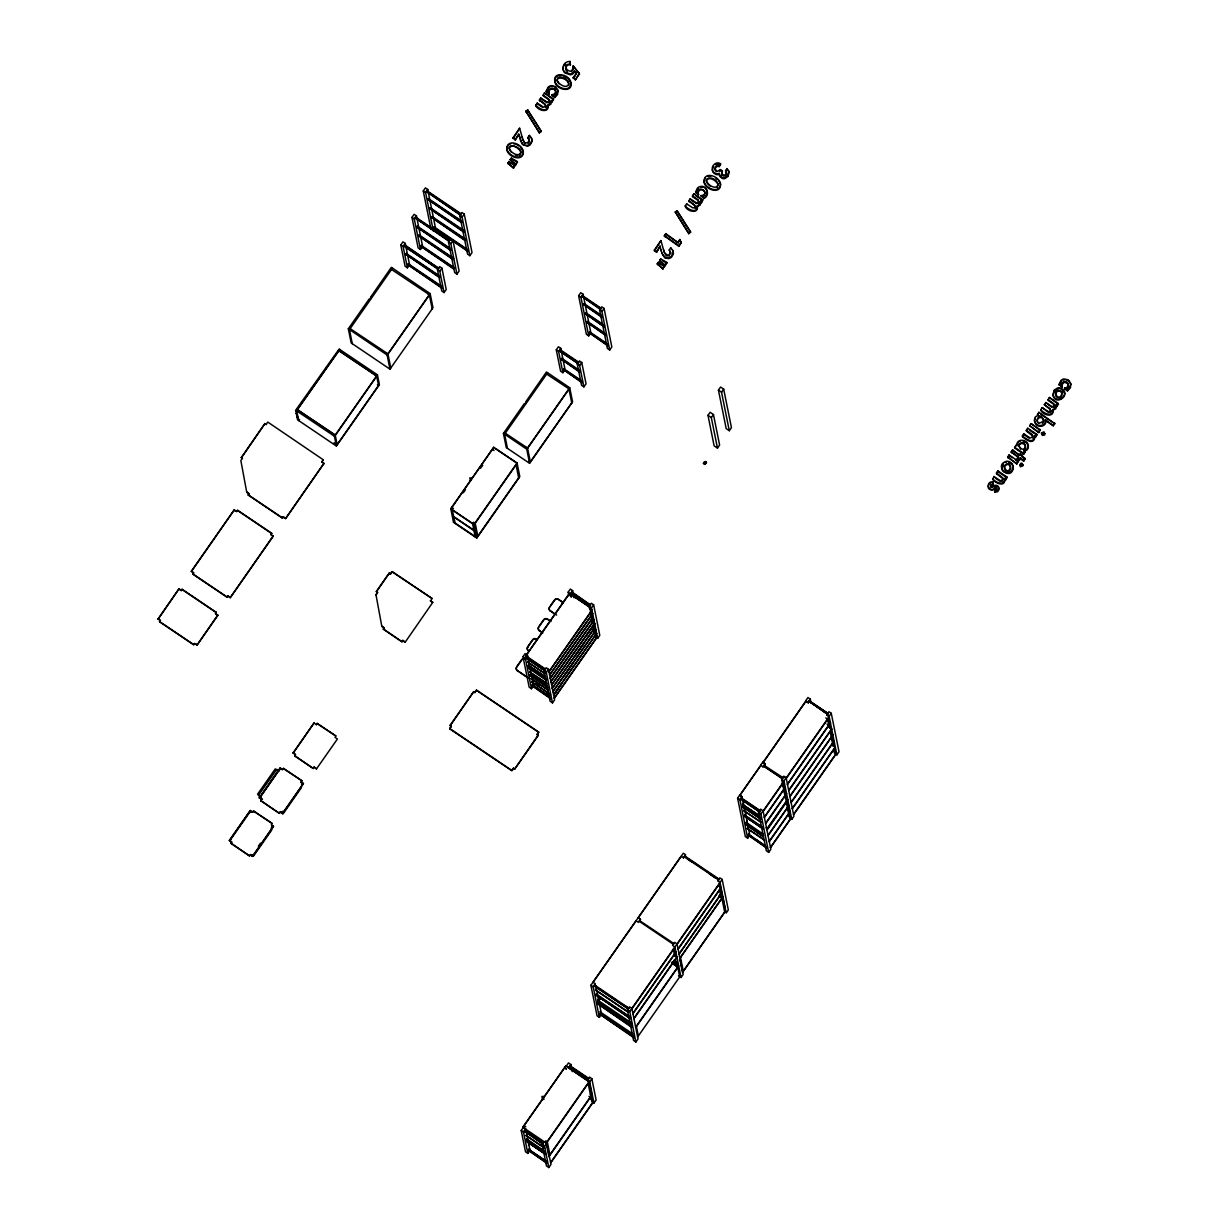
<?xml version="1.0" encoding="UTF-8"?>
<svg xmlns="http://www.w3.org/2000/svg" width="1229" height="1229" viewBox="0 0 1229 1229"><rect width="100%" height="100%" fill="white"/><g stroke="black" fill="none" stroke-linecap="round" stroke-linejoin="round"><path stroke-width="1.5" d="M547.934 105.771C547.612 113.268 538.425 108.521 535.829 105.141L537.273 103.067L543.448 107.123L545.63 106.693L545.384 105.003L539.377 100.056L540.821 97.997L546.936 101.976L549.194 101.608L548.948 99.872L543.126 95.801L544.401 92.882L553.434 98.981L552.159 101.899L551.329 101.331M697.35 206.58C697.012 214.076 687.841 209.329 685.229 205.934L686.688 203.86L692.864 207.916L695.046 207.486L694.8 205.796L688.778 200.865L690.237 198.791L696.336 202.785L698.594 202.416L698.364 200.68L692.541 196.609L693.817 193.69L702.85 199.774L701.575 202.693L700.561 201.279L701.575 202.693M1052.884 410.348C1052.546 417.845 1043.375 413.098 1040.763 409.703L1042.207 407.629L1048.398 411.684L1050.565 411.254L1050.319 409.564L1044.312 404.633L1045.756 402.559L1051.87 406.553L1054.129 406.184L1053.898 404.449L1048.06 400.377L1049.336 397.459L1058.369 403.542L1057.094 406.461L1056.095 405.048L1057.094 406.461M570.164 62.295L569.995 61.45C565.97 60.974 562.344 64.907 563.036 68.87A5.853 5.761 -11.4 0 0 564.695 72.065L570.225 73.97A5.315 5.223 -11.4 0 0 573.221 72.465L574.358 70.959L576.247 73.248L573.19 77.627L575.387 79.839L579.473 73.986L573.344 65.828L572.837 66.535C573.221 77.965 558.427 64.538 570.241 64L570.425 64.845C566.492 63.77 563.681 69.408 567.291 71.62M529.453 141.489L527.932 137.51L529.422 135.39L531.558 138.124A4.455 4.378 -11.4 0 1 531.742 140.982L530.052 143.839A5.454 5.362 -11.4 0 1 527.272 145.375L524.199 145.13L521.403 142.456M670.757 253.896L669.221 249.917L670.711 247.782L672.862 250.516A4.455 4.378 -11.4 0 1 673.046 253.389L671.341 256.231A5.454 5.362 -11.4 0 1 668.561 257.767L665.488 257.522L662.692 254.849M1028.105 445.712L1028.028 446.711A4.977 4.885 -11.4 0 1 1026.599 449.307L1023.957 450.521L1025.17 452.072L1023.726 454.146L1014.678 448.063L1015.968 445.128L1016.905 445.774C1015.891 436.909 1030.271 439.659 1028.197 447.571A4.977 4.885 -11.4 0 1 1026.768 450.152L1024.126 451.366M992.863 485.086L992.679 484.241L990.482 484.902L991.404 486.761C994.353 484.318 999.791 484.518 998.885 489.756L997.641 491.692L994.737 492.307L994.845 489.127L996.535 488.082L995.459 487.498C989.053 494.473 984.383 480.769 993.093 481.922L992.863 485.086L990.651 485.762L990.897 487.452M1064.575 393.603C1064.652 399.671 1055.327 401.484 1053.238 395.723M568.735 85.523C570.548 79.439 555.877 72.419 557.259 81.083M557.951 91.407L554.617 97.567L557.613 94.464L557.858 90.255M1070.797 384.692L1067.463 390.853L1070.444 387.749L1070.705 383.525M1053.038 394.34L1054.897 390.238L1057.892 388.717A5.53 5.438 -11.4 0 1 1061.241 389.101L1064.652 393.326M563.297 67.272L563.205 69.715A5.853 5.761 -11.4 0 0 564.864 72.91L570.394 74.831A5.315 5.223 -11.4 0 0 573.405 73.325L574.358 70.959M992.679 484.241L993.093 481.922M698.21 192.554C698.671 188.006 705.984 189.45 705.108 193.767M1061.641 385.03L1064.391 382.127L1068.001 383.755M546.198 91.146L549.117 93.865L546.198 91.146L548.073 87.259A5.746 5.653 -11.4 0 1 551.084 85.646L555.447 86.537L558.043 91.1M546.367 92.006L548.257 88.104A5.746 5.653 -11.4 0 1 550.146 86.829M695.614 191.954L698.533 194.674L695.614 191.954L697.488 188.068A5.746 5.653 -11.4 0 1 700.484 186.439C707.289 184.888 710.301 195.734 704.017 198.376L701.083 195.641C711.299 194.121 697.135 183.167 698.256 193.46M695.783 192.815L697.657 188.913A5.746 5.653 -11.4 0 1 698.548 188.175M1059.045 384.431L1061.964 387.15L1059.045 384.431L1060.919 380.544A5.746 5.653 -11.4 0 1 1063.915 378.931L1068.278 379.822L1070.874 384.385M1059.214 385.291L1061.088 381.389M995.782 489.096L996.55 489.541L996.535 488.082M523.216 152.795C520.896 161.091 508.821 155.899 507.039 149.661M555.016 78.579L554.74 80.914M720.44 185.287C718.12 193.583 706.045 188.39 704.263 182.153M721.515 173.735L722.314 170.846L720.455 169.602L717.459 171.415L714.71 168.926M1017.105 444.683L1018.503 442.24M545.799 107.537L545.215 104.142L539.377 100.056M695.215 208.346L694.615 204.951L688.778 200.865M1050.749 412.114L1050.15 408.719L1044.312 404.633M549.363 102.453L548.779 99.027L542.957 94.94M698.763 203.261L698.195 199.82L692.373 195.749M1047.891 399.517L1053.714 403.588L1054.666 406.169L1053.729 407.536L1053.56 406.676M1034.541 437.555C1032.56 444.145 1025.309 438.43 1022.39 435.942L1023.849 433.868L1030.086 437.939L1032.421 437.201L1032.053 434.344L1026.338 430.319L1027.782 428.245L1036.815 434.344L1035.54 437.263L1034.526 435.849L1035.54 437.263M1025.708 447.448L1024.31 449.445M551.299 102.068L547.904 105.694L550.915 104.204L551.16 100.471L552.159 101.899M700.699 202.877L697.304 206.503L700.315 205.013L700.561 201.279M1056.233 406.645L1052.838 410.271L1055.849 408.781L1056.095 405.048M1005.675 479.924L1004.661 478.511L1005.675 479.924L1006.95 477.006L997.917 470.907L996.473 472.981L1002.895 477.943L1002.05 481.43M1032.59 438.046L1032.867 436.203M1043.713 420.641C1032.053 430.396 1039.089 405.816 1043.882 421.486L1042.469 423.498M555.539 92.114L554.417 93.957L551.667 94.848L554.617 97.567M1022.774 464.931C1017.289 469.324 1021.606 458.248 1022.943 465.776L1020.377 466.79L1020.423 464.086M1044.727 433.56L1042.76 434.82L1041.485 433.53M1068.001 387.458L1067.832 382.91C1065.727 379.454 1060.059 382.142 1061.687 385.937M1018.918 445.804C1019.701 442.24 1024.909 443.116 1025.662 446.235M1041.654 433.745L1042.991 432.485M1010.361 469.801L1010.914 468.602M1061.779 396.352L1061.626 391.882C1049.597 384.416 1058.369 405.908 1062.148 393.05M714.909 168.665L717.106 166.314L719.257 166.576L720.532 163.672C716.661 161.014 711.545 165.178 712.236 169.464A4.87 4.793 -11.4 0 0 713.619 172.168L715.662 173.504A4.179 4.102 -11.4 0 0 719.119 173.412L719.288 174.257A4.179 4.102 -11.4 0 1 715.831 174.349L713.788 173.028A4.87 4.793 -11.4 0 1 712.405 170.309L713.481 166.192M998.701 488.912L997.472 490.847L994.568 491.462M988.823 484.456C985.781 489.203 992.556 492.153 995.628 488.343L996.704 488.927M670.588 253.036L668.192 255.371L664.828 253.358M726.231 174.979L726.769 173.304L725.571 170.739L727.061 168.619L729.043 171.983M507.193 146.896L508.545 144.961M704.97 178.343L704.14 181.708M1035.463 417.814L1034.557 420.733A5.577 5.484 -11.4 0 0 1035.601 423.713C1038.566 428.906 1047.815 425.864 1045.48 419.765L1053.33 425.802L1054.774 423.728L1038.935 412.314L1037.491 414.373L1038.613 415.863L1037.491 414.373M563.712 66.089L565.494 63.724M722.314 170.846L721.776 174.825L723.589 176.131L725.479 175.732M423.252 190.956L425.403 187.883L427.738 189.466L435.496 227.98L433.345 231.052L425.587 192.538L423.252 190.956L431.026 229.47M426.279 191.401L460.752 215.259L426.279 191.401L426.816 190.633L461.152 213.8M425.587 192.538L427.738 189.466M426.417 192.093L426.955 191.325L459.723 213.431M264.942 423.559L241.36 457.664L264.942 423.559L266.171 424.65L267.722 422.039L323.319 459.815L321.706 462.119L323.319 459.815M411.976 217.395L414.127 214.322L416.447 215.905L422.607 246.415L420.456 249.487L418.121 247.905L411.976 217.395L414.296 218.977L420.456 249.487M449.461 241.652L414.987 217.81L415.525 217.041L449.86 240.208M460.798 222.172L427.876 199.375L428.414 198.606L461.198 220.728M414.296 218.977L416.447 215.905M415.125 218.485L415.525 217.041M428.015 200.066L428.414 198.606M400.777 244.94L402.928 241.867L405.263 243.434L409.564 264.742L407.413 267.814L405.078 266.247L400.777 244.94L403.112 246.507L407.413 267.814M403.112 246.507L405.263 243.434M449.753 249.81L416.831 227.012L417.368 226.244L450.152 248.366M464.209 232.435L429.735 208.577L430.273 207.809L464.608 230.975M404.08 246.123L438.415 269.289L404.08 246.123L404.479 244.679L438.953 268.521L404.618 245.354M416.969 227.688L417.368 226.244M429.873 209.268L430.273 207.809M348.314 328.788L369.238 298.893C369.883 301.013 372.279 296.619 370.513 297.31L391.329 267.354L430.135 293.577L432.992 307.726L389.977 369.161L351.171 342.937L348.314 328.788L387.12 355.012L389.977 369.161M392.481 268.137L349.466 329.602L352.308 343.751M339.511 349.313L377.426 374.799L379.408 384.6L336.393 446.035L297.572 419.826L295.636 410.302L339.02 349.159M296.45 410.947L339.757 349.374L296.496 410.747M438.615 277.017L405.708 254.219L406.246 253.451L439.014 275.573M453.086 259.642L418.613 235.784L419.15 235.016L453.486 258.182M464.424 240.162L431.502 217.364L432.04 216.596L464.823 238.703M405.847 254.895L406.246 253.451M418.751 236.475L419.15 235.016M431.64 218.04L432.04 216.596M193.767 644.887L159.586 621.828L160.431 620.63L158.095 619.063L178.973 588.845L181.293 590.427L182.107 589.275L216.273 612.334L215.536 613.793L217.856 615.36L196.932 645.256C195.549 641.154 192.323 646.316 194.597 643.689M227.088 597.279L227.841 595.819L227.088 597.279L192.922 574.22L193.721 573.067L191.34 571.193L234.34 509.758C235.676 513.768 238.887 508.852 236.675 511.325M158.095 619.063L178.973 588.845M191.401 571.5L234.34 509.758M442.271 288.462L407.798 264.619L408.335 263.851L441.119 285.958M453.624 268.982L420.702 246.184L421.24 245.416L454.023 267.538M468.08 251.607L433.607 227.749L434.144 226.981L466.912 249.103M299.538 419.458L298.724 420.61L296.665 410.839M407.936 265.295L408.335 263.851M420.84 246.875L421.24 245.416M433.745 228.44L434.144 226.981M159.586 621.828L160.369 620.322L158.034 618.755M192.922 574.22L193.66 572.76L191.34 571.193M248.289 495.118L249.026 493.659L246.706 492.092L249.088 493.966L248.289 495.118L282.455 518.177L283.208 516.718L282.455 518.177M182.107 589.275L181.354 590.734L179.035 589.152M520.819 141.458L518.899 134.683L515.212 139.952L513 137.74L519.652 128.231L522.417 138.047M513.169 138.585L519.652 128.231M547.719 104.849C550.239 113.099 538.64 111.363 535.998 105.986L537.273 103.067M539.546 100.916L540.821 97.997M459.784 215.597L461.935 212.525L464.27 214.107L472.028 252.621L469.877 255.693L467.542 254.126L459.784 215.597L462.119 217.18L469.877 255.693M515.212 139.952L518.73 133.838L522.386 144.53L527.441 146.22A5.454 5.362 -11.4 0 0 530.221 144.699L531.911 141.842A4.455 4.378 -11.4 0 0 531.727 138.985M462.119 217.18L464.27 214.107M448.493 242.036L450.644 238.964L452.979 240.546L459.124 271.056L456.973 274.128L454.653 272.546L448.493 242.036L450.828 243.619L456.973 274.128M573.021 67.38L573.344 65.828M450.828 243.619L452.979 240.546M507.9 163.027L508.99 161.46L515.028 164.963L513.553 168.158L507.9 163.027L513.553 168.158M510.25 159.662L511.341 158.111L517.378 161.598L515.903 164.794L510.25 159.662L515.903 164.794M508.069 163.872L508.99 161.46M551.99 101.039L553.434 98.981M528.101 138.37L529.422 135.39M437.447 269.673L439.598 266.601L441.933 268.168L446.219 289.476L444.068 292.548L441.749 290.981L437.447 269.673L439.782 271.24L444.068 292.548M573.359 78.472L575.402 75.568M439.782 271.24L441.933 268.168M513.384 167.298L515.028 164.963M515.734 163.949L517.378 161.598M575.387 79.839L579.305 73.141M387.12 355.012L430.135 293.577M336.393 446.035L334.426 436.234L377.426 374.799M335.302 435.419L376.688 376.289M216.273 612.334L215.474 613.486L217.856 615.36M237.474 510.173L271.64 533.232L270.841 534.385L273.237 536.259L230.222 597.693L227.903 596.126M271.64 533.232L270.902 534.692L273.237 536.259M196.932 645.256L217.794 615.053M230.222 597.693L273.176 535.952M285.589 518.592L323.964 463.379L285.589 518.592L283.269 517.025M337.145 444.621L378.547 385.491L377.38 384.708M578.613 295.774L580.764 292.702L583.084 294.269L590.857 332.798L588.706 335.87L586.371 334.288L578.613 295.774L580.933 297.341L588.706 335.87M580.933 297.341L583.084 294.269M581.778 296.312L582.316 295.544L600.966 308.141L600.428 308.909L581.778 296.312L600.566 309.585M581.901 297.003L582.316 295.544M376.381 591.456L377.549 592.24L375.997 594.851L377.61 592.547L376.381 591.456L389.286 573.021C391.329 576.293 393.48 567.998 390.453 573.82M376.443 591.763L389.286 573.021M602.179 317.558L583.376 304.285L583.913 303.517L601.027 315.07M583.514 304.976L583.913 303.517M556.276 349.85L558.427 346.778L560.762 348.345L565.048 369.652L562.897 372.725L560.578 371.158L556.276 349.85L558.611 351.417L562.897 372.725M558.611 351.417L560.762 348.345M585.234 313.487L604.038 326.76L585.234 313.487L585.772 312.719L602.886 324.272M559.564 351.033L578.229 363.63L559.564 351.033L559.963 349.589L578.629 362.171M585.373 314.178L585.772 312.719M450.751 508.698L493.751 447.264L517.056 462.98L519.806 476.622L476.806 538.056L453.501 522.34L450.751 508.698L474.056 524.414L476.806 538.056M503.429 433.438L524.368 403.542C525.229 405.37 527.133 401.714 525.659 401.991L546.444 372.003L569.734 387.734L572.591 401.868L529.591 463.302L506.287 447.586L503.429 433.438L526.734 449.169L529.591 463.302M463.348 492.737L465.468 489.71M480.431 468.341L482.751 465.299M547.596 372.786L504.597 434.221L507.454 448.37M579.996 372.402L561.207 359.129L561.745 358.361L578.844 369.898M605.805 335.548L587.001 322.275L587.539 321.506L604.653 333.044M561.33 359.805L561.745 358.361M587.139 322.95L587.539 321.506M258.536 794.702L257.583 794.211L275.25 768.908L276.295 769.615M262.484 799.311L258.489 795.286L276.725 769.369L279.321 770.89M599.598 309.938L601.749 306.866L604.084 308.433L611.842 346.962L609.692 350.035L607.372 348.452L599.598 309.938L601.933 311.505L609.692 350.035M253.481 810.833L272.116 823.415L271.348 824.92L273.606 826.18L252.744 856.398L250.347 854.508L249.61 855.968L230.96 843.401L231.774 842.249L229.377 840.359L250.317 810.464C251.699 814.566 254.91 809.404 252.636 812.031M279.152 769.646L259.273 798.067L280.135 767.848C281.518 771.95 284.744 766.788 282.47 769.415M229.439 840.667L250.317 810.464M229.715 840.866L250.639 810.956M260.179 797.36L279.843 769.262M231.021 839.223L230.407 839.914M249.41 812.953L250.025 811.862M279.244 770.353L279.889 769.431M453.501 522.34L454.576 520.804M601.933 311.505L604.084 308.433M317.19 723.374L335.84 735.956L335.087 737.415L337.422 738.982L316.483 768.893L314.102 767.004L313.318 768.509L294.683 755.943L295.513 754.744L293.132 752.87L314.056 722.959L316.452 724.833L317.19 723.374L316.391 724.526M293.193 753.177L314.056 722.959M230.96 843.401L231.713 841.942L229.377 840.359M260.794 800.786L261.531 799.326L260.794 800.786L279.429 813.368L280.181 811.908L282.562 813.782L303.44 783.564L301.105 781.997L303.44 783.564M582.1 382.803L563.297 369.53L563.834 368.761L582.5 381.359M607.894 345.933L589.106 332.66L589.643 331.891L608.294 344.489M563.435 370.206L563.834 368.761M589.244 333.351L589.643 331.891M294.683 755.943L295.452 754.437L293.132 752.87M383.371 629.233L384.124 627.773L381.789 626.206L384.185 628.08L383.371 629.233L402.021 641.799L402.759 640.355L405.155 642.229L432.777 602.364L430.442 600.797L432.777 602.364M656.501 252.36L660.019 246.23L656.501 252.36L654.304 250.132L660.956 240.623L663.706 250.455M679.852 239.501L681.219 242.896L678.823 246.307L664.336 235.784L665.826 233.648L678.3 242.804L679.852 239.501L678.131 241.944M654.473 250.977L660.956 240.623M664.505 236.644L665.826 233.648M688.962 201.725L690.237 198.791M692.541 196.609L693.817 193.69M577.261 363.999L579.412 360.942L581.747 362.509L586.049 383.817L583.898 386.889L581.563 385.322L577.261 363.999L579.596 365.581L583.898 386.889M719.257 166.576L720.532 163.672M579.596 365.581L581.747 362.509M473.641 522.171L472.566 523.708L475.254 537.012M474.056 524.414L517.056 462.98M526.734 449.169L569.734 387.734M568.981 389.132L527.594 448.262L526.427 447.479M657.315 263.836L658.406 262.269L664.443 265.756L662.969 268.967L657.315 263.836L662.969 268.967M659.666 260.471L660.756 258.92L666.794 262.407L665.319 265.602L659.666 260.471L665.319 265.602M657.484 264.681L658.406 262.269M659.835 261.331L660.756 258.92M701.406 201.848L702.85 199.774M725.755 171.599L727.061 168.619M301.166 782.305L301.95 780.799L283.315 768.233M662.8 268.106L664.443 265.756M665.15 264.757L666.794 262.407M678.823 246.307L681.05 242.036M258.367 846.182L260.502 843.125M271.256 827.793L271.655 830.159L253.435 856.183M430.503 601.104L432.055 598.492L392.066 571.516M252.467 856.229L273.406 826.303L272.239 825.519M282.301 813.613L303.225 783.687M301.489 787.528L283.269 813.583L282.854 811.201M477.804 536.182L518.669 477.82M571.731 402.774L530.344 461.904L529.177 461.121M511.832 770.721L449.691 728.812L451.304 726.508L450.075 725.417L473.733 691.62L474.901 692.403L476.514 690.099L538.64 732.023L537.088 734.635L538.256 735.418L514.598 769.216C512.554 765.944 510.404 774.239 513.445 768.417M450.137 725.724L473.733 691.62M449.691 728.812L451.243 726.201L450.075 725.417M476.514 690.099L474.962 692.71L473.795 691.927M555.124 614.316L550.331 610.828A2.842 2.781 -11.4 0 1 549.609 606.957L554.494 599.998A2.842 2.781 -11.4 0 1 558.427 599.26L563.159 602.456M550.653 605.866L554.556 600.305A2.842 2.781 -11.4 0 1 558.488 599.568L563.22 602.763M542.665 633.058L539.454 630.631A2.842 2.781 -11.4 0 1 538.732 626.759L543.602 619.8A2.842 2.781 -11.4 0 1 547.55 619.063L550.7 621.183M539.516 630.938A2.842 2.781 -11.4 0 1 538.794 627.051L543.664 620.107A2.842 2.781 -11.4 0 1 545.123 619.017M527.717 646.746L532.587 639.787A2.842 2.781 -11.4 0 1 536.535 639.049L536.597 639.357A2.842 2.781 -11.4 0 0 532.649 640.094L527.779 647.053A2.842 2.781 -11.4 0 0 528.501 650.924L528.439 650.617A2.842 2.781 -11.4 0 1 527.717 646.746L527.779 647.053M523.001 656.655L525.152 653.582L527.487 655.149L533.632 685.659L531.481 688.732L529.161 687.165L523.001 656.655L525.336 658.222L531.481 688.732M568.889 595.727L568.167 592.148L570.317 589.075L572.637 590.642L574.081 597.816M528.516 678.347L517.424 670.604A2.842 2.781 -11.4 0 1 516.702 666.732L521.572 659.773A2.842 2.781 -11.4 0 1 524.138 658.56M517.486 670.911A2.842 2.781 -11.4 0 1 516.764 667.04L521.634 660.081A2.842 2.781 -11.4 0 1 524.199 658.867M525.628 655.902L568.628 594.467L570.963 596.034L571.762 594.882L590.412 607.464L589.597 608.616L591.932 610.183L548.917 671.618M525.689 656.209L568.689 594.775M525.336 658.222L527.487 655.149M571.208 597.309L570.486 593.715L572.637 590.642M526.304 657.838L544.954 670.435L526.304 657.838L526.703 656.394L545.353 668.975M571.454 593.33L590.12 605.928L571.454 593.33L571.854 591.886L590.657 605.16L571.992 592.562M544.293 670.45L527.21 658.928L527.948 657.469M527.21 658.928L528.009 657.776M571.024 596.342L571.762 594.882M544.954 673.753L527.871 662.231L528.624 660.772M527.871 662.231L528.685 661.079M718.427 390.115L720.578 387.043L723.681 389.132L731.455 427.646L729.304 430.718L726.201 428.629L718.427 390.115L721.531 392.205L729.304 430.718M546.813 679.637L528.147 667.04L529.284 664.075M528.147 667.04L528.485 665.227L545.568 676.764M721.531 392.205L723.681 389.132M530.006 667.685L529.207 668.837L529.945 667.378M707.981 415.356L710.132 412.283L713.465 414.542L719.61 445.052L717.475 448.124L714.126 445.866L707.981 415.356L711.314 417.614L717.475 448.124M546.966 683.677L529.868 672.14L530.621 670.681M548.441 687.733L529.791 675.136L530.329 674.368L547.427 685.905M529.929 675.812L531.281 673.984M538.302 680.682L530.544 675.443L531.343 674.291M711.314 417.614L713.465 414.542M548.288 690.283L531.205 678.746L531.957 677.287M531.205 678.746L532.019 677.594M550.515 694.631L531.865 682.049L532.618 680.589M531.865 682.049L532.679 680.897M550.684 698.809L531.88 685.536L532.418 684.768L549.532 696.305M533.278 683.892L532.48 685.045L549.563 696.582M532.019 686.212L533.34 684.2M544.001 670.819L546.152 667.746L548.472 669.313L554.632 699.823L552.482 702.896L550.146 701.313L544.001 670.819L546.321 672.386L552.482 702.896M589.874 609.891L589.152 606.312L591.303 603.239L593.638 604.806L599.783 635.316L597.632 638.389L595.312 636.822M546.321 672.386L548.472 669.313M597.632 638.389L591.487 607.879L593.638 604.806M548.979 671.925L591.994 610.49L589.659 608.923M549.593 674.921L592.593 613.486L590.258 611.919M549.655 675.228L592.655 613.793L590.319 612.226M550.254 678.224L593.254 616.789L590.934 615.222M550.315 678.531L593.315 617.096L590.995 615.529M704.709 464.393L705.385 461.52L706.475 462.258L704.709 464.393L703.403 463.256L704.693 462.089M550.915 681.527L593.93 620.092L591.595 618.525M703.464 463.548L704.632 461.827M550.976 681.834L593.991 620.399L591.656 618.832M704.463 463.195L705.538 461.658M704.54 464.239L705.385 461.52M705.292 463.978L706.475 462.258M551.591 684.83L594.59 623.395L592.27 621.828M551.652 685.137L594.652 623.702M594.713 624.009L586.556 635.27M552.251 688.132L595.266 626.698L592.931 625.131M552.313 688.44L595.328 627.005M552.912 691.435L595.927 630.001L593.592 628.434M552.989 691.743L595.988 630.308L593.653 628.741M553.588 694.738L596.587 633.304L594.268 631.737M553.649 695.046L596.649 633.611L594.329 632.044M553.711 695.353L561.745 683.478M554.248 698.041L597.263 636.607L594.928 635.04M554.31 698.349L597.325 636.914L594.99 635.347M537.088 734.635L538.64 732.023M514.598 769.216L538.194 735.111L537.027 734.327M595.727 985.581L601.519 1014.294L599.368 1017.366L597.033 1015.784L590.888 985.274L683.324 853.233L685.659 854.8L683.508 857.873M599.368 1017.366L593.208 986.856L595.358 983.784L593.039 982.201L636.069 920.813L638.404 922.38L640.524 919.277M719.057 879.104L684.722 855.937L684.184 856.705L718.519 879.872M628.265 1012.25L595.65 990.236L596.388 988.777M595.65 990.236L596.449 989.084M630.231 1018.749L595.758 994.891L596.28 994.123L630.631 1017.289M595.881 995.567L596.28 994.123M597.386 993.739L596.649 995.198L597.448 994.046M747.678 838.209L745.342 836.642L737.584 798.113L739.735 795.04L742.055 796.622L739.919 799.695L747.678 838.209L749.828 835.136M739.797 795.378L760.736 765.467L739.797 795.378L742.132 796.945L740.887 799.342L759.537 811.939L759.937 810.479L741.287 797.898M805.947 701.267L762.948 762.702L805.886 700.96L808.283 702.834L805.886 700.96M597.847 999.853L599.998 996.78M598.262 1000.237L600.413 997.134M597.54 1001.819L600.766 997.211M598.661 1000.498L600.812 997.426M597.924 1002.081L600.889 997.733M762.994 766.712L765.145 763.639L762.81 762.072L760.659 765.145L763.055 767.034L765.206 763.962L762.886 762.395M810.28 699.117L808.129 702.189L805.794 700.622L807.945 697.55L810.28 699.117L811.017 702.788M630.431 1026.461L597.524 1003.663L598.062 1002.895L630.83 1025.017M808.221 702.527L809.02 701.375L827.67 713.957L826.856 715.109L829.191 716.676L786.176 778.111L783.856 776.544L783.042 777.696L764.499 765.59M764.469 765.421L765.206 763.962M597.663 1004.354L598.062 1002.895M759.66 816.041L742.577 804.503L743.345 802.998M761.012 819.221L742.347 806.639L742.884 805.871L759.998 817.408M742.485 807.315L742.884 805.871M634.087 1037.921L599.614 1014.063L600.151 1013.295L632.935 1035.417M599.752 1014.755L600.151 1013.295M760.905 822.247L743.822 810.71L744.605 809.204M565.862 1065.85L522.863 1127.285L565.862 1065.85L589.167 1081.581L591.917 1095.208L548.917 1156.643M521.204 1130.511L523.354 1127.439L525.674 1129.005L529.976 1150.313L527.825 1153.386L525.505 1151.819L521.204 1130.511L523.523 1132.078L527.825 1153.386M763.009 829.114L744.206 815.841L744.743 815.073L761.857 826.61M523.523 1132.078L525.674 1129.005M570.84 1064.498L568.689 1067.571L566.354 1066.004L568.505 1062.931L570.84 1064.498L572.268 1071.596M744.344 816.517L744.743 815.073M524.353 1131.018L543.157 1144.291L524.353 1131.018L524.891 1130.25L543.556 1142.832M588.307 1079.784L569.519 1066.511L570.041 1065.743L588.706 1078.34M745.788 815.119L745.051 816.578L762.072 827.793M524.491 1131.694L524.891 1130.25M569.641 1067.187L570.041 1065.743M747.078 821.479L746.233 822.677L747.017 821.172M763.224 836.841L745.972 824.613L746.51 823.845L763.624 835.382M746.111 825.289L746.51 823.845M544.785 1152.387L526.12 1139.79L526.657 1139.022L543.771 1150.574M526.258 1140.481L526.657 1139.022M764.546 840.252L747.462 828.73L748.231 827.225M758.57 812.277L760.72 809.204L763.055 810.787L770.829 849.3L768.678 852.373L766.343 850.791L758.57 812.277L760.905 813.844L768.678 852.373M766.819 829.575L787.758 799.664L785.423 798.097L781.659 779.309L783.81 776.236L786.145 777.803L793.903 816.317L791.753 819.39L789.417 817.823M747.462 828.73L748.292 827.532M760.766 809.527L759.937 810.725L741.348 798.451M781.705 779.616L782.504 778.464L763.87 765.882M1004.846 479.371C1005.245 487.452 995.444 483.35 992.709 479.464L993.984 476.529L1000.222 480.6L1001.881 480.57L1003.002 478.864L1003.171 479.725M1007.657 457.004L1009.101 454.945L1018.134 461.044L1016.859 463.947L1007.657 457.004L1016.859 463.947M1019.287 460.491L1020.239 458.033L1019.287 460.491L1017.335 459.17L1018.457 457.572L1011.206 451.934L1012.65 449.875L1019.901 455.513L1020.347 453.778L1019.732 454.653M1029.61 425.633L1031.054 423.575L1040.087 429.674L1038.812 432.577L1029.61 425.633L1038.812 432.577M1003.064 478.788L996.642 473.841L997.917 470.907M1007.826 457.864L1009.101 454.945M1011.375 452.794L1012.65 449.875M1034.526 435.849L1034.71 438.4C1032.729 445.006 1025.493 439.275 1022.574 436.802L1023.849 433.868M1032.928 436.126L1026.507 431.179L1027.782 428.245M1037.66 415.233L1038.935 412.314M528.378 1145.367L530.529 1142.294M760.905 813.844L763.055 810.787M786.145 777.803L783.994 780.876L791.753 819.39M829.114 716.353L831.265 713.281L828.945 711.714L826.794 714.786L829.114 716.353L836.888 754.867L839.038 751.795L831.265 713.281M763.101 811.094L784.025 781.183L781.659 779.309M763.163 811.401L784.087 781.49M786.237 778.418L829.252 716.983M766.865 848.287L748.077 835.013L748.615 834.245L765.698 846.013M748.615 834.476L749.46 833.277M783.733 784.517L782.919 785.669L785.254 787.251L764.315 817.147M748.215 835.689L748.615 834.245M547.028 1163.464L528.224 1150.19L528.762 1149.422L545.86 1160.959M528.885 1149.945L529.622 1148.485M528.362 1150.866L528.762 1149.422M627.404 1009.931L629.555 1006.858L631.89 1008.456L638.035 1038.935L635.885 1042.008L633.565 1040.425L627.404 1009.931L629.74 1011.498L635.885 1042.008M787.405 784.179L830.405 722.744L828.085 721.162L828.884 720.01L825.78 717.92M764.377 817.454L785.316 787.559L782.981 785.976M787.466 784.486L830.466 723.051L828.146 721.469M629.74 1011.498L722.176 879.442L719.856 877.875L717.705 880.947L720.056 882.514L726.185 913.024L728.336 909.952L722.176 879.442M631.952 1008.763L674.967 947.329M677.118 944.256L720.117 882.821M1017.335 459.17L1018.288 456.712L1011.206 451.934M784.978 790.739L784.179 791.875L786.499 793.458L765.575 823.353M674.368 949.249L673.569 950.401L675.904 951.968L632.889 1013.403M678.116 949.203L721.116 887.768L718.781 886.201L719.533 884.742M1005.506 479.08L1006.95 477.006M1016.69 463.103L1018.134 461.044M1020.347 453.778L1025.155 459.047L1023.711 461.121L1020.408 458.878M1023.726 454.146L1025.001 451.227L1023.957 450.521M1035.371 436.418L1036.815 434.344M1038.643 431.732L1040.087 429.674M1056.925 405.616L1058.369 403.542M1022.298 455.083L1021.852 456.819L1025.155 459.047M788.649 790.385L831.664 728.951L829.329 727.384L830.143 726.231L827.025 724.127M678.055 948.896L721.054 887.461L718.719 885.894M765.636 823.66L786.56 793.765M788.711 790.693L831.726 729.258L829.391 727.676L827.532 718.458M632.95 1013.71L675.965 952.275M542.189 1144.675L544.339 1141.603L546.675 1143.17L550.976 1164.477L548.825 1167.55L546.49 1165.983L542.189 1144.675L544.524 1146.242L548.825 1167.55M675.382 954.196L674.567 955.348L676.902 956.93L633.887 1018.365M721.054 888.997L719.718 890.841L722.053 892.423L679.053 953.858M786.207 796.592L785.362 797.79L787.697 799.357L766.558 829.406M831.326 732.131L830.527 733.283L832.847 734.85L789.848 796.284M1023.711 461.121L1024.986 458.202M589.167 1081.581L546.168 1143.016L522.863 1127.285M544.524 1146.242L546.675 1143.17M589.674 1081.735L591.825 1078.663L589.505 1077.096L587.354 1080.168L589.674 1081.735L593.976 1103.043L596.126 1099.97L591.825 1078.663M633.949 1018.672L676.964 957.237L674.629 955.655M679.115 954.165L722.114 892.73L719.779 891.148M789.909 796.592L832.909 735.157L830.589 733.59M767.526 829.36L785.669 803.259M787.39 802.691L786.591 803.843L788.91 805.41L767.987 835.321M832.54 738.183L831.741 739.336L834.076 740.903L791.061 802.337M722.667 896.97L679.668 958.405L682.51 972.538L725.525 911.104L722.667 896.97L719.533 894.85M1053.161 424.942L1054.605 422.884M721.915 898.368L680.513 957.499L679.36 956.715M768.048 835.628L788.972 805.717L786.652 804.15M791.123 802.645L834.138 741.21L831.803 739.643M635.562 1027.321L678.562 965.886L672.278 961.646M788.619 808.743L787.804 809.896L790.139 811.478L769.2 841.373M833.769 744.236L832.97 745.388L835.29 746.971L792.29 808.405M636.438 1026.507L677.824 967.377M549.916 1154.768L590.78 1096.406M769.262 841.681L790.201 811.785L787.866 810.203M792.352 808.713L835.351 747.278L833.032 745.696M789.832 814.812L789.033 815.948L791.353 817.531L770.429 847.426M834.983 750.304L834.184 751.457L836.519 753.024L793.504 814.458M683.263 971.14L724.664 912.01M637.528 1037.122L680.543 975.688M770.491 847.733L791.415 817.838L789.095 816.256L786.237 801.477M793.565 814.766L836.58 753.331L834.245 751.749M550.592 1162.634L593.607 1101.199M550.653 1162.941L593.668 1101.507L591.272 1099.617L592.086 1098.465L588.968 1096.376M678.516 975.795L681.05 977.501L683.201 974.428L677.041 943.918M719.795 171.476L720.455 169.602M1003.479 463.702L1001.696 468.94M555.569 77.535L557.336 75.998M704.57 194.981L703.341 196.041M717.306 187.53L717.92 183.92M528.117 143.394L528.946 142.564M571.485 71.758L573.16 69.177L572.837 66.535M704.017 198.376L706.844 194.412L707.274 191.048M1067.433 388.087L1064.683 388.978L1064.514 388.134L1067.264 387.243L1068.37 384.109M539.316 132.916L541.098 130.873L527.794 109.98L525.843 111.148L539.316 132.916L541.098 130.873M688.732 233.71L690.514 231.667L677.21 210.789L675.259 211.956L688.732 233.71L690.514 231.667M526.027 112.008L527.794 109.98M675.428 212.801L677.21 210.789M989.683 483.519L990.712 482.92M993.984 486.5L992.494 487.345M519.406 155.392C527.302 147.864 502.323 139.876 511.126 152.089M1019.317 441.61L1020.254 441.165M669.421 255.786L666.195 255.786L664.244 251.868M715.524 164.287L720.701 164.517M1038.444 415.018L1035.294 416.969L1034.388 419.872A5.577 5.484 -11.4 0 0 1035.432 422.868C1038.121 427.584 1046.847 425.618 1045.48 419.765M509.513 144.3L510.665 143.87M1059.628 397.75L1060.827 397.305M1009.393 470.753C999.838 473.457 1006.351 458.356 1010.899 467.343M1005.353 462.488L1006.474 462.165M994.968 486.039L996.658 485.931M558.488 75.553L561.423 75.415M707.889 176.361L710.823 176.223M551.836 95.693L554.586 94.802L555.708 92.958C556.998 85.846 545.584 87.52 549.117 93.865M701.252 196.502L702.45 196.333M551.253 86.491L553.511 86.476M700.668 187.3L702.927 187.284M1021.022 463.855L1022.943 465.146M991.911 482.674L993.262 482.782M513.599 143.732L515.258 144.116M515.412 154.977L517.593 155.545M719.088 165.731L716.937 165.454L715.217 166.745L714.894 169.786L716.215 171.691M1066.357 379.761L1067.417 380.099M1023.48 441.057L1026.507 442.778L1028.135 445.528M563.066 75.814L568.121 78.779L570.917 82.85M1058.323 397.674C1051.84 396.122 1058.046 387.319 1061.795 392.727M554.586 86.813L557.736 89.978M547.105 102.837L540.99 98.842M695.399 203.015L696.505 203.645M1052.039 407.413L1045.756 402.559M1000.391 481.461L995.413 478.235M1048.567 412.545L1042.207 407.629M513.031 159.831L517.547 162.458M509.159 162.32L515.197 165.807M662.431 260.64L666.963 263.252M658.575 263.129L664.612 266.616M544.386 1096.99L541.897 1096.452L542.573 1099.771M258.489 795.286L261.193 796.761M516.963 144.838L518.746 145.898M1064.514 388.134L1067.279 389.992M1064.683 388.978L1067.463 390.853M720.64 170.447L722.483 171.691M1058.538 404.402L1049.336 397.459M573.19 77.627L575.218 78.979M1040.671 414.219L1054.774 423.728M1045.649 420.61L1053.33 425.802M551.667 94.848L554.448 96.722M701.083 195.641L703.848 197.516M553.603 99.826L544.401 92.882M695.491 195.549L701.513 199.62M1040.256 430.519L1031.054 423.575M691.65 200.496L694.155 202.17M1029.456 430.119L1036.984 435.189M537.442 103.912L542.465 107.292M1024.018 434.728L1029.057 438.123M1014.509 447.202L1023.542 453.301M1020.516 454.622L1022.467 455.944M1012.819 450.72L1019.901 455.513M1020.239 458.033L1023.542 460.26M1017.166 458.325L1019.118 459.631M1009.27 455.79L1012.281 457.833M1015.292 459.861L1018.303 461.889M666.01 234.509L678.3 242.804M664.336 235.784L678.654 245.447M513 137.74L515.028 139.107M998.086 471.767L1007.119 477.851M654.304 250.132L656.332 251.499M992.54 478.603C995.26 482.49 1005.076 486.592 1004.661 478.511M582.438 296.235L601.104 308.817M428.552 199.298L461.336 221.404M584.052 304.208L601.165 315.745M427.876 199.375L462.227 222.541M583.376 304.285L602.041 316.882M430.411 208.5L461.628 229.562M585.91 313.41L604.576 325.992M429.735 208.577L464.07 231.743M432.178 217.272L464.961 239.394M587.677 322.182L604.791 333.72M431.502 217.364L465.852 240.531M587.001 322.275L605.667 334.856M434.283 227.672L467.051 249.779M589.782 332.583L606.88 344.12M433.607 227.749L467.942 250.916M589.106 332.66L607.756 345.257M415.663 217.717L448.431 239.839M414.987 217.81L449.322 240.976M417.507 226.919L450.29 249.041M416.831 227.012L451.181 250.178M419.289 235.707L453.624 258.873M418.613 235.784L452.948 258.95M421.378 246.107L454.162 268.214M420.702 246.184L453.486 268.306M560.101 350.265L578.767 362.862M406.384 254.126L439.152 276.248M561.868 359.052L578.982 370.59M405.708 254.219L440.043 277.385M561.207 359.129L579.858 371.726M705.784 462.857L704.478 461.72M704.309 463.056L705.246 463.717M408.474 264.527L441.257 286.649M563.973 369.437L581.087 380.99M407.798 264.619L442.133 287.786M563.297 369.53L581.962 382.111M428.214 294.207L429.382 294.991L387.98 354.121L386.828 353.337M495.379 448.646L517.132 463.333L474.117 524.768L450.828 509.036L493.751 447.264M492.537 449.445L494.089 450.49M338.958 350.526L376.627 375.951L378.593 385.752M376.642 376.028L339.02 350.88M811.186 702.128L828.3 713.665L809.634 701.068M826.211 713.388L808.959 701.16L827.762 714.433M472.274 478.404L469.785 477.851L470.461 481.184M836.888 754.867L834.552 753.3L833.815 749.629M451.903 507.5L453.455 508.56M297.556 409.656L335.225 435.081L337.207 444.883L334.058 442.763M568.167 592.148L570.486 593.715M589.152 606.312L591.487 607.879M335.24 435.158L297.633 410.01M571.823 595.189L588.906 606.727M453.762 516.656L473.964 530.283M296.404 410.716L334.426 436.234M453.839 516.994L474.025 530.621M455.037 522.97L475.239 536.581M296.911 416.585L298.094 417.461M550.331 610.828L556.629 615.084M321.645 461.812L324.026 463.686M546.229 618.894A2.842 2.781 -11.4 0 1 547.612 619.37L550.761 621.49M782.489 778.28L763.962 766.358M765.483 767.249L782.627 778.956M539.454 630.631L542.603 632.751M785.669 799.849L786.852 800.402M241.299 457.357L242.512 458.448L240.838 460.445L246.768 492.399M744.451 800.54L749.198 803.812M755.328 807.883L760.075 811.171M740.749 798.666L759.537 811.939M737.584 798.113L739.919 799.695M526.842 657.069L545.492 669.667M527.149 658.621L545.784 671.203M759.599 815.733L742.577 804.503M743.023 806.547L760.136 818.084M527.809 661.924L544.893 673.461M742.347 806.639L759.461 818.176M392.128 571.823L432.055 598.492M760.843 821.94L743.822 810.71M528.547 665.534L545.661 677.133M528.685 666.272L531.804 668.376M536.458 671.526L541.129 674.66M528.009 666.364L546.675 678.946M389.347 573.328L390.515 574.127M766.051 827.87L767.157 828.392M529.146 668.53L546.29 680.359M744.882 815.749L761.995 827.286M744.206 815.841L762.871 828.423M546.905 683.37L529.868 672.14M530.467 675.044L546.014 685.613M541.405 682.786L547.627 686.98M529.791 675.136L546.89 686.673M746.172 822.37L763.317 834.199M531.143 678.439L548.226 689.976M746.648 824.521L762.21 835.013M745.972 824.613L763.086 836.15M517.424 670.604L528.439 678.039M536.382 683.662L539.531 685.797M531.804 681.742L550.454 694.324M747.401 828.423L764.484 839.96M283.208 516.718L285.527 518.285M534.093 686.396L540.33 690.698M531.88 685.536L550.546 698.118M248.227 494.811L282.393 517.87M748.676 834.783L751.779 836.888M756.449 840.021L759.553 842.126M748.753 834.921L751.856 837.026M756.526 840.175L762.748 844.369M748.077 835.013L766.742 847.595M237.535 510.481L271.701 533.54M234.401 510.066L236.736 511.633M405.155 642.229L402.759 640.355M476.575 690.406L538.701 732.33M383.31 628.925L402.021 641.799M684.86 856.628L703.587 869.256M706.706 871.361L719.195 879.795M687.533 859.132L692.188 862.282M709.271 873.804L715.493 877.998M683.554 857.873L681.173 856.29L638.22 917.74M718.719 896.002L721.869 898.107L724.711 912.256M513.384 768.11L514.536 768.908M449.63 728.505L511.771 770.414M227.841 595.819L230.161 597.386M192.861 573.912L227.027 596.971M182.169 589.582L216.335 612.641M638.189 917.694L640.555 919.307M677.056 943.949L674.721 942.351L672.57 945.439L674.905 947.021M673.922 943.58L639.802 920.767M639.049 921.182L673.384 944.348M673.891 960.218L677.01 962.338M674.03 960.909L677.148 963.014M317.251 723.681L335.84 735.956M677.763 967.039L671.48 962.799L677.778 967.131L679.729 976.84M194.535 643.381L196.87 644.948M159.524 621.521L193.706 644.58M316.483 768.893L314.102 767.004M294.622 755.635L313.318 768.509M283.377 768.524L301.95 780.799M282.532 769.723L280.135 767.848M301.412 784.056L302.611 784.609M594.437 984.921L628.772 1008.087M625.715 1006.244L628.818 1008.333M599.245 988.761L605.498 992.971M610.183 996.135L616.42 1000.345M622.657 1004.554L628.91 1008.763M590.888 985.274L593.208 986.856M595.589 989.929L628.203 1011.943M596.418 994.814L629.202 1016.921M598.2 996.243L604.407 1000.437M609.077 1003.571L615.283 1007.765M619.938 1010.914L629.263 1017.197M595.758 994.891L630.093 1018.058M598.692 1000.759L631.675 1023.081M597.893 1001.912L630.846 1024.141M598.2 1003.586L629.417 1024.648M597.524 1003.663L631.86 1026.845M599.86 1011.713L632.827 1033.942M600.29 1013.986L633.073 1036.093M599.614 1014.063L633.949 1037.23M280.273 811.555L283.315 813.506M259.211 797.759L261.593 799.633M260.732 800.478L279.429 813.368M253.543 811.14L272.116 823.415M250.378 810.771L252.698 812.338M271.64 826.579L272.777 827.225M570.179 1066.419L588.845 1079.016M569.519 1066.511L588.169 1079.108M252.022 854.616L253.128 855.476L251.96 854.693M567.491 1067.248L589.244 1081.919L546.229 1143.354L548.58 1154.983M250.409 854.816L252.744 856.398M564.864 1067.74L566.415 1068.784M564.649 1068.047L566.2 1069.092M230.898 843.094L249.61 855.968M590.366 1094.163L591.917 1095.208M591.641 1101.476L593.976 1103.043M524.23 1125.795L525.782 1126.839M545.753 1140.773L547.304 1141.818L549.993 1155.106M525.029 1130.926L542.143 1142.478M525.874 1135.243L544.524 1147.825M525.951 1135.596L544.585 1148.163M526.795 1139.713L543.909 1151.25M526.12 1139.79L543.233 1151.343M528.7 1142.601L545.799 1154.139M527.226 1141.895L544.309 1153.432M527.164 1141.971L545.799 1154.553M528.823 1149.637L545.906 1161.159M531.988 1152.034L536.643 1155.183M528.224 1150.19L546.89 1162.788M296.942 416.769L297.71 417.199M715.969 178.389L717.521 179.588M1068.447 380.667L1069.368 381.405M705.016 188.191L707.151 190.787M1010.868 463.149L1012.926 465.683M710.347 186.24C698.456 176.746 716.138 174.457 718.089 184.78C716.2 190.464 707.658 184.918 706.506 181.032C708.165 175.547 716.108 180.555 717.736 183.889M1020.546 449.153L1018.749 444.959C1026.876 435.235 1027.398 456.942 1018.764 446.173M1038.689 423.129C1033.451 419.35 1042.376 414.357 1043.851 420.257M524.906 143.394L522.939 139.461M997.549 486.346L998.931 488.466M1044.235 432.746L1044.911 433.776M520.297 147.081L523.093 151.152M529.591 136.235L531.235 138.047M527.932 137.51C532.357 140.49 525.259 145.913 523.523 140.966M727.23 169.464L728.643 171.154M574.527 71.804L576.416 74.109L576.247 73.248M573.513 66.673L579.473 73.986M725.571 170.739L726.062 174.119L724.388 175.271L721.592 173.98L721.776 174.825M557.459 81.129C559.041 84.463 567.122 89.471 568.658 83.941C567.998 77.212 552.251 75.215 558.934 83.772M555.477 82.789C558.027 88.718 570.824 92.236 571.024 83.28M718.765 180.863L720.332 183.643M677.379 211.634L690.683 232.527M527.978 110.84L541.282 131.718M675.259 211.956L688.563 232.865M525.843 111.148L539.147 132.056M672.54 250.455L673.031 251.377A4.455 4.378 -11.4 0 1 673.215 254.234L671.526 257.091A5.454 5.362 -11.4 0 1 668.73 258.628L664.735 257.86L661.955 253.005M1001.819 469.186C1004.124 475.546 1014.478 472.474 1013.065 465.929M1070.075 382.28L1070.582 383.264M680.021 240.346L681.219 242.896M670.788 252.836L669.221 249.917M554.847 81.344C555.493 90.209 574.004 93.588 570.748 81.99C569.211 73.709 551.79 71.036 555.032 82.189M555.692 91.683C554.924 87.505 548.057 88.365 548.856 92.651M719.257 174.487L721.991 177.498A4.378 4.301 -11.4 0 0 724.772 177.759L728.014 175.47L729.074 171.968M663.537 249.595L664.413 252.713M522.233 137.202L523.124 140.321M661.11 250.209L662.124 253.85M1052.946 394.632C1055.066 407.521 1072.425 394.048 1061.057 388.256A5.53 5.438 -11.4 0 0 1057.723 387.872L1053.975 390.284L1053.115 395.477M660.019 246.23L661.279 251.054M728.874 171.138L728.183 176.331L724.941 178.604A4.378 4.301 -11.4 0 1 722.16 178.359L719.795 176.3L719.119 173.412M1052.669 409.426C1055.189 417.66 1043.575 415.94 1040.932 410.563L1040.763 409.703M697.135 205.658C699.654 213.892 688.04 212.171 685.398 206.795L685.229 205.934M1061.518 385.092L1061.964 387.15M698.087 192.615L698.533 194.674M720.609 184.934C720.839 176.853 704.724 170.401 703.971 180.863C703.572 189.45 721.315 195.426 720.44 184.089M523.385 152.442C523.6 144.346 507.5 137.909 506.747 148.371C506.333 156.959 524.092 162.935 523.216 151.597M1054.497 405.309L1054.666 406.169M1050.918 410.409L1051.102 411.269M1049.996 411.792L1050.165 412.652M1026.338 430.319L1026.507 431.179M1022.39 435.942L1022.574 436.802M1025.001 451.227L1025.17 452.072M996.473 472.981L996.642 473.841M993.984 476.529L994.153 477.39M996.181 487.544L996.35 488.405M996.381 488.696L996.55 489.541M995.459 487.498L995.628 488.343M994.845 489.127L995.014 489.987M830.113 731.286L833.078 745.957M698.963 201.556L699.132 202.401M698.026 202.908L698.195 203.768M695.399 206.641L695.568 207.501M686.688 203.86L686.857 204.721M670.711 247.782L670.88 248.642M742.808 800.279L749.521 833.585M719.503 889.919L720.962 897.093M549.547 100.747L549.716 101.592M548.61 102.115L548.795 102.959M545.983 105.848L546.152 106.693M535.829 105.141L535.998 105.986M571.777 403.02L568.935 388.886L546.844 374.2M680.467 957.253L683.324 971.386M674.89 946.991L681.05 977.501M673.292 949.003L674.736 956.177M675.458 959.772L676.549 965.164M511.341 158.111L511.51 158.956M590.596 613.486L592.409 622.458M593.499 627.835L594.575 633.227M583.775 643.504L575.679 655.072M572.76 663.491L564.664 675.059M530.39 462.15L527.533 448.017L505.457 433.33M636.361 1026.169L638.343 1035.97M549.609 606.957L549.686 607.264A2.842 2.781 -11.4 0 0 550.392 611.136M516.057 464.869L518.73 478.158M530.329 674.368L530.544 675.443M432.178 308.878L429.32 294.73L391.713 269.581M475.193 523.231L477.881 536.52M588.169 1083.456L590.842 1096.744M590.565 1096.145L591.333 1099.924M452.38 510.081L455.053 523.385M543.218 1096.207L543.894 1099.525M390.791 368.009L387.934 353.86L350.311 328.711M375.936 594.544L381.85 626.513M569.995 61.45L570.425 64.845M506.916 148.018L506.916 149.216M1062.977 380.114A5.746 5.653 -11.4 0 1 1064.099 379.776M1008.732 462.196A5.53 5.438 -11.4 0 1 1009.823 462.55M1003.832 466.267C1009.961 480.524 1014.493 455.544 1003.832 466.267M1041.485 432.9L1042.346 435.419L1044.65 434.989L1044.066 431.886L1041.485 432.9M1013.326 467.911C1010.837 482.075 992.971 465.407 1006.305 461.321A5.53 5.438 -11.4 0 1 1009.639 461.705L1012.266 463.855L1013.326 467.911M509.405 147.833L509.298 148.571C510.388 152.457 519.099 157.988 520.835 152.242C519.468 148.54 512.355 143.378 509.405 147.833M281.856 812L282.962 812.876L281.856 812M297.157 413.973L296.297 413.528L297.157 413.973M628.234 1008.855L593.899 985.689L628.234 1008.855"/></g></svg>
